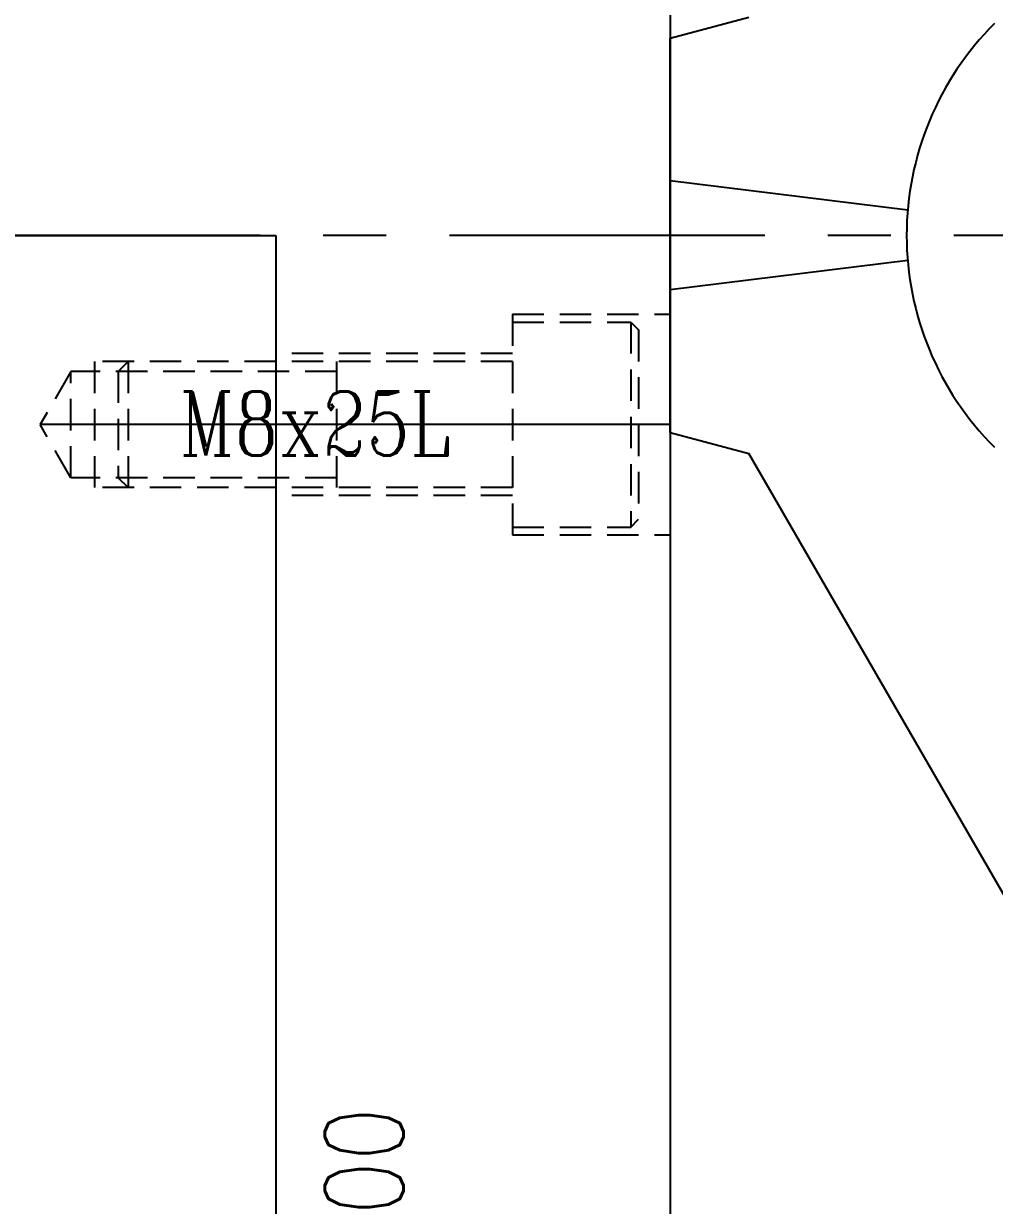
# Model space of a CAD drawing. Header units: millimetres. Extents: x 30214 to 31354, y -22640 to -21834.
# Drawn here: x 30449.2 to 30510.8, y -22112.3 to -22037.4 of the extents above; entities that cross this region are included whole.
import ezdxf

# ---------------------------------------------------------------- set-up
doc = ezdxf.new("R2010")
doc.units = ezdxf.units.MM
doc.header["$LTSCALE"] = 8
for name, pattern in [('CENTER', [2, 1.25, -0.25, 0.25, -0.25]), ('CENTER2', [1.125, 0.75, -0.125, 0.125, -0.125]), ('HIDDEN', [0.375, 0.25, -0.125])]:
    doc.linetypes.add(name, pattern=pattern)
doc.layers.get('DEFPOINTS').update_dxf_attribs({"color": 6})
for name, color, linetype in [('Cav-cor', 30, 'Continuous'), ('CL', 1, 'Continuous'), ('Ru', 8, 'Continuous'), ('SCREW', 52, 'HIDDEN')]:
    doc.layers.add(name, color=color, linetype=linetype)
doc.layers.add('dim', color=3, linetype='Continuous', lineweight=15)
doc.styles.add('ROMANC', font='RomanC.ttf', dxfattribs={"width": 0.8, "height": 7})
doc.styles.get("Standard").update_dxf_attribs({"font": 'txt.shx', "width": 0.8, "bigfont": 'chineset.shx'})
doc.dimstyles.new('ISO-25', dxfattribs={"dimtxt": 5, "dimasz": 4, "dimexe": 0.3, "dimexo": 0.3, "dimtad": 0, "dimzin": 1, "dimdsep": 46, "dimtxsty": 'Standard', "dimcen": 0, "dimclrd": 3, "dimclre": 3, "dimclrt": 3, "dimazin": 0, "dimtfac": 1, "dimtofl": 0, "dimtmove": 0, "dimatfit": 0, "dimfxl": 0, "dimarcsym": 0})

# ---------------------------------------------------------------- blocks, each defined once
blk = doc.blocks.new('*D27478')
at = {"layer": 'DEFPOINTS', "color": 0}
for p in [(30465.192, -22132.813), (30470.791, -22132.813), (30465.192, -22148.813)]:
    blk.add_point(p, dxfattribs=at)
at = {"layer": 'dim', "color": 3, "lineweight": -2}
for p, q in [((30470.791, -22128.813), (30470.791, -22124.813)), ((30465.492, -22132.813), (30471.091, -22132.813)), ((30465.492, -22148.813), (30471.091, -22148.813)), ((30470.791, -22152.813), (30470.791, -22156.813))]:
    blk.add_line(p, q, dxfattribs=at)
at = {"layer": 'dim', "color": 3}
for points in [[(30470.125, -22128.813), (30471.458, -22128.813), (30470.791, -22132.813)], [(30471.458, -22152.813), (30470.125, -22152.813), (30470.791, -22148.813)]]:
    blk.add_solid(points, dxfattribs=at)
at = {"layer": 'dim', "color": 3, "insert": (30470.791, -22115.522), "char_height": 5, "attachment_point": 5, "rotation": 90}
blk.add_mtext('%%c16.00', dxfattribs=at)

msp = doc.modelspace()

# ---------------------------------------------------------------- linework, layer by layer
at = {"linetype": 'Continuous'}
for p, q in [((30490.192, -21904.813), (30490.192, -22050.813)), ((30490.192, -22038.313), (30495.192, -22036.974)), ((30490.192, -22050.813), (30490.192, -22196.813)), ((30490.192, -22063.313), (30495.192, -22064.653)), ((30515.192, -22099.294), (30495.192, -22064.653))]:
    msp.add_line(p, q, dxfattribs=at)
at = {"color": 7}
msp.add_line((30490.192, -22063.313), (30490.192, -22038.313), dxfattribs=at)
at = {"linetype": 'HIDDEN'}
for p, q in [((30480.192, -22055.813), (30490.192, -22055.813)), ((30480.192, -22055.813), (30480.192, -22069.813)), ((30480.192, -22058.313), (30465.192, -22058.313)), ((30480.192, -22067.313), (30465.192, -22067.313)), ((30480.192, -22069.813), (30490.192, -22069.813))]:
    msp.add_line(p, q, dxfattribs=at)
for centre, start, end in [((30524.192, -22050.82), 135, 179.97962), ((30524.192, -22050.807), 180.02038, 225)]:
    msp.add_arc(centre, 19, start, end)
at = {"layer": 'Cav-cor', "color": 241}
for p, q in [((30389.192, -22050.813), (30465.192, -22050.813)), ((30465.192, -22050.813), (30465.192, -22130.813))]:
    msp.add_line(p, q, dxfattribs=at)
at = {"layer": 'CL', "color": 0, "linetype": 'CENTER', "ltscale": 2}
msp.add_line((30560.192, -22050.813), (30244.192, -22050.813), dxfattribs=at)
at = {"layer": 'Ru'}
for p, q in [((30505.259, -22049.213), (30490.192, -22047.363)), ((30505.259, -22052.413), (30490.192, -22054.263))]:
    msp.add_line(p, q, dxfattribs=at)
at = {"layer": 'SCREW'}
for p, q in [((30480.192, -22056.313), (30487.692, -22056.313)), ((30487.692, -22056.313), (30488.192, -22056.813)), ((30487.692, -22056.313), (30487.692, -22069.313)), ((30488.192, -22056.813), (30488.192, -22068.813)), ((30452.192, -22059.438), (30450.244, -22062.813)), ((30452.192, -22066.188), (30452.192, -22059.438)), ((30469.041, -22059.438), (30452.192, -22059.438)), ((30453.692, -22058.813), (30453.692, -22066.813)), ((30480.192, -22058.813), (30453.692, -22058.813)), ((30455.192, -22059.438), (30455.817, -22058.813)), ((30455.192, -22059.438), (30455.192, -22066.188)), ((30455.817, -22058.813), (30455.817, -22066.813)), ((30469.041, -22058.813), (30469.041, -22066.813)), ((30452.192, -22066.188), (30450.244, -22062.813)), ((30469.041, -22066.188), (30452.192, -22066.188)), ((30455.192, -22066.188), (30455.817, -22066.813)), ((30480.192, -22066.813), (30453.692, -22066.813)), ((30487.692, -22069.313), (30488.192, -22068.813)), ((30480.192, -22069.313), (30487.692, -22069.313))]:
    msp.add_line(p, q, dxfattribs=at)
at = {"layer": 'SCREW', "linetype": 'CENTER2', "ltscale": 10}
msp.add_line((30490.192, -22062.813), (30450.244, -22062.813), dxfattribs=at)

# ---------------------------------------------------------------- texts
at = {"layer": 'dim', "style": 'ROMANC', "width": 0.8}
msp.add_text('M8x25L', height=4.0648, dxfattribs=at).set_placement((30459.069, -22064.781))

# ---------------------------------------------------------------- dimensions: what is measured, and where the dimension line sits
at = {"layer": 'dim'}
dim = msp.add_linear_dim(base=(30470.791, -22132.813), p1=(30465.192, -22148.813), p2=(30465.192, -22132.813), angle=90, text='%%c<>', dimstyle='ISO-25', override={"dimscale": 1}, dxfattribs=at)
dim.commit()
dim.dimension.update_dxf_attribs({"geometry": '*D27478', "text_midpoint": (30470.791, -22115.522)})

doc.saveas('drawing.dxf')
